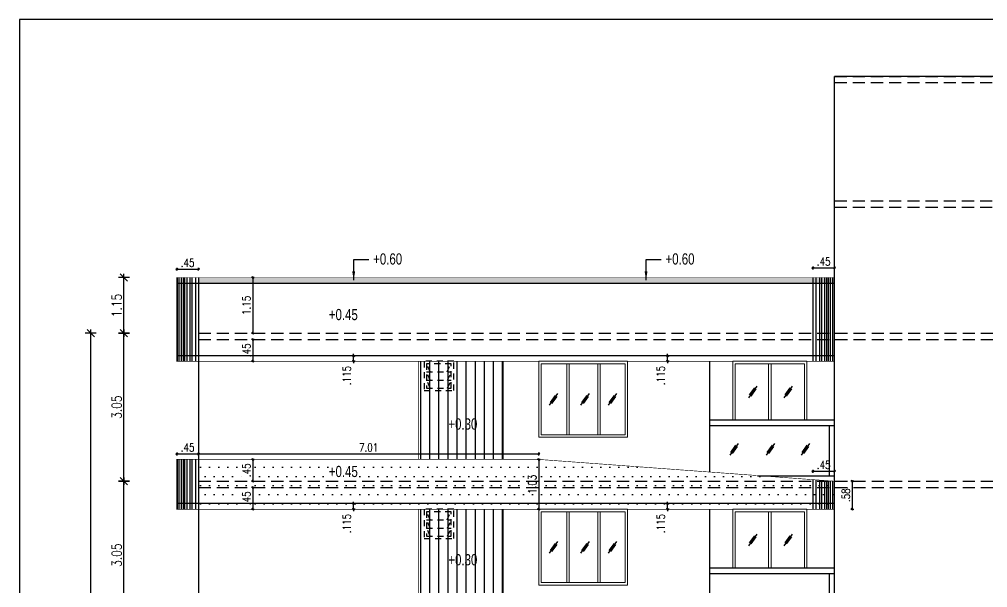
# Model space of a CAD drawing. Header units: inches. Extents: x 14331 to 14549, y 2557 to 2714.
# Drawn here: x 14498.24 to 14518.19, y 2685.34 to 2697.06 of the extents above; entities that cross this region are included whole.
import ezdxf
from ezdxf.enums import TextEntityAlignment as Align

# ---------------------------------------------------------------- set-up
doc = ezdxf.new("R2010")
doc.units = ezdxf.units.IN
doc.header["$LTSCALE"] = 0.25
doc.header["$MEASUREMENT"] = 0
doc.header["$PDMODE"] = 35
doc.linetypes.add('1', pattern=[0])
doc.linetypes.add('DASHEDX2', pattern=[1.5, 1, -0.5])
for name, color, linetype in [('dim-details', 7, 'Continuous'), ('ELE.PROJ.', 1, 'Continuous'), ('GLASS WINDOW', 251, '1'), ('hatch', 251, 'Continuous'), ('proj-internal', 1, 'DASHEDX2'), ('wall', 7, 'Continuous'), ('walls', 7, 'Continuous'), ('WORK TEX', 6, 'Continuous'), ('WORKING DIM', 7, 'Continuous')]:
    doc.layers.add(name, color=color, linetype=linetype)
doc.layers.add('WINDOW', color=106, linetype='Continuous', lineweight=13)
doc.styles.add('ARIAL', font='TIMES_0.TTF')
doc.styles.add('ARL', font='swisscl_0.ttf')
doc.styles.add('romans', font='romans.shx', dxfattribs={"width": 0.8})
doc.dimstyles.new('121', dxfattribs={"dimscale": 0.1, "dimtxt": 1.65, "dimasz": 0.2, "dimexe": 0.03125, "dimexo": 0.25, "dimgap": 0.5, "dimtad": 1, "dimzin": 4, "dimdsep": 46, "dimtxsty": 'romans', "dimblk1": 'MINITICK', "dimblk2": 'MINITICK', "dimsah": 1, "dimcen": 1, "dimse1": 1, "dimse2": 1, "dimclrd": 252, "dimclre": 256, "dimclrt": 7, "dimadec": 3, "dimazin": 0, "dimtfac": 0.8, "dimtix": 1, "dimtmove": 2, "dimatfit": 3, "dimfxl": 0, "dimtolj": 1, "dimtzin": 3, "dimarcsym": 0})
doc.dimstyles.new('DFSGSG', dxfattribs={"dimtxt": 0.23, "dimasz": 0.18, "dimexe": 0.18, "dimexo": 0.0625, "dimgap": 0.09, "dimtad": 1, "dimzin": 0, "dimdsep": 46, "dimtxsty": 'ARIAL', "dimcen": 0.09, "dimse1": 1, "dimse2": 1, "dimaunit": 1, "dimadec": 0, "dimazin": 0, "dimtfac": 1, "dimtix": 1, "dimtofl": 0, "dimtmove": 0, "dimatfit": 3, "dimfxl": 0, "dimtolj": 1, "dimtzin": 0, "dimarcsym": 0})
doc.dimstyles.new('minitick-100', dxfattribs={"dimscale": 0.1, "dimtxt": 2, "dimasz": 0.75, "dimexe": 0.03125, "dimexo": 0.25, "dimgap": 0.5, "dimtad": 1, "dimzin": 4, "dimdsep": 46, "dimtxsty": 'romans', "dimblk1": 'MINITICK', "dimblk2": 'MINITICK', "dimsah": 1, "dimcen": 1, "dimse1": 1, "dimse2": 1, "dimclrd": 252, "dimclre": 256, "dimclrt": 256, "dimadec": 3, "dimazin": 0, "dimtfac": 0.8, "dimtix": 1, "dimtmove": 2, "dimatfit": 3, "dimfxl": 0, "dimtolj": 1, "dimtzin": 3, "dimarcsym": 0})

# ---------------------------------------------------------------- blocks, each defined once
blk = doc.blocks.new('MINITICK')
at = {"color": 7}
for p, q in [((1, 1), (-1, -1)), ((-1, 0), (1, 0)), ((0, -1.5), (0, 1.5))]:
    blk.add_line(p, q, dxfattribs=at)
blk = doc.blocks.new('*D1943')
at = {"layer": 'Defpoints', "color": 0, "transparency": 16777216}
for p in [(14501.93, 2688.101), (14501.48, 2687.991), (14501.93, 2687.991)]:
    blk.add_point(p, dxfattribs=at)
at = {"layer": 'WORKING DIM', "color": 252, "lineweight": -2, "transparency": 16777216}
blk.add_line((14501.5, 2688.101), (14501.91, 2688.101), dxfattribs=at)
at = {"layer": 'WORKING DIM', "color": 252, "lineweight": -2, "transparency": 16777216, "xscale": 0.02, "yscale": 0.02, "zscale": 0.02, "rotation": 180}
blk.add_blockref('MINITICK', (14501.48, 2688.101), dxfattribs=at)
at = {"layer": 'WORKING DIM', "color": 252, "lineweight": -2, "transparency": 16777216, "xscale": 0.02, "yscale": 0.02, "zscale": 0.02}
blk.add_blockref('MINITICK', (14501.93, 2688.101), dxfattribs=at)
at = {"layer": 'WORKING DIM', "color": 7, "transparency": 16777216, "insert": (14501.705, 2688.233), "char_height": 0.165, "attachment_point": 5, "style": 'romans'}
blk.add_mtext('\\A1;.45', dxfattribs=at)
blk = doc.blocks.new('*D1949')
at = {"layer": 'Defpoints', "color": 0, "transparency": 16777216}
for p in [(14502.855, 2687.987), (14502.855, 2687.537), (14503.049, 2687.537)]:
    blk.add_point(p, dxfattribs=at)
at = {"layer": 'WORKING DIM', "color": 252, "lineweight": -2, "transparency": 16777216}
blk.add_line((14503.049, 2687.967), (14503.049, 2687.557), dxfattribs=at)
at = {"layer": 'WORKING DIM', "color": 252, "lineweight": -2, "transparency": 16777216, "xscale": 0.02, "yscale": 0.02, "zscale": 0.02}
for p, rotation in [((14503.049, 2687.987), 90), ((14503.049, 2687.537), 270)]:
    blk.add_blockref('MINITICK', p, dxfattribs=dict(at, rotation=rotation))
at = {"layer": 'WORKING DIM', "color": 7, "transparency": 16777216, "insert": (14502.917, 2687.762), "char_height": 0.165, "attachment_point": 5, "rotation": 90, "style": 'romans'}
blk.add_mtext('\\A1;.45', dxfattribs=at)
blk = doc.blocks.new('*D1950')
at = {"layer": 'Defpoints', "color": 0, "transparency": 16777216}
for p in [(14503.293, 2687.41), (14503.049, 2686.96), (14503.293, 2686.96)]:
    blk.add_point(p, dxfattribs=at)
at = {"layer": 'WORKING DIM', "color": 252, "lineweight": -2, "transparency": 16777216}
blk.add_line((14503.049, 2687.39), (14503.049, 2686.98), dxfattribs=at)
at = {"layer": 'WORKING DIM', "color": 252, "lineweight": -2, "transparency": 16777216, "xscale": 0.02, "yscale": 0.02, "zscale": 0.02}
for p, rotation in [((14503.049, 2687.41), 90), ((14503.049, 2686.96), 270)]:
    blk.add_blockref('MINITICK', p, dxfattribs=dict(at, rotation=rotation))
at = {"layer": 'WORKING DIM', "color": 7, "transparency": 16777216, "insert": (14502.917, 2687.185), "char_height": 0.165, "attachment_point": 5, "rotation": 90, "style": 'romans'}
blk.add_mtext('\\A1;.45', dxfattribs=at)
blk = doc.blocks.new('*D1944')
at = {"layer": 'Defpoints', "color": 0, "transparency": 16777216}
for p in [(14505.126, 2687.075), (14505.325, 2687.075), (14505.325, 2686.96)]:
    blk.add_point(p, dxfattribs=at)
at = {"layer": 'WORKING DIM', "color": 252, "lineweight": -2, "transparency": 16777216}
for p, q in [((14505.126, 2687.095), (14505.126, 2687.115)), ((14505.126, 2686.96), (14505.126, 2687.075)), ((14505.126, 2686.94), (14505.126, 2686.92))]:
    blk.add_line(p, q, dxfattribs=at)
at = {"layer": 'WORKING DIM', "color": 252, "lineweight": -2, "transparency": 16777216, "xscale": 0.02, "yscale": 0.02, "zscale": 0.02}
for p, rotation in [((14505.126, 2687.075), 270), ((14505.126, 2686.96), 90)]:
    blk.add_blockref('MINITICK', p, dxfattribs=dict(at, rotation=rotation))
at = {"layer": 'WORKING DIM', "color": 7, "transparency": 16777216, "insert": (14504.986, 2686.666), "char_height": 0.165, "attachment_point": 5, "rotation": 90, "style": 'romans'}
blk.add_mtext('\\A1;.115', dxfattribs=at)
blk = doc.blocks.new('*D1951')
at = {"layer": 'Defpoints', "color": 0, "transparency": 16777216}
for p in [(14508.943, 2687.987), (14508.943, 2686.96), (14508.943, 2686.96)]:
    blk.add_point(p, dxfattribs=at)
at = {"layer": 'WORKING DIM', "color": 252, "lineweight": -2, "transparency": 16777216}
blk.add_line((14508.943, 2687.967), (14508.943, 2686.98), dxfattribs=at)
at = {"layer": 'WORKING DIM', "color": 252, "lineweight": -2, "transparency": 16777216, "xscale": 0.02, "yscale": 0.02, "zscale": 0.02}
for p, rotation in [((14508.943, 2687.987), 90), ((14508.943, 2686.96), 270)]:
    blk.add_blockref('MINITICK', p, dxfattribs=dict(at, rotation=rotation))
at = {"layer": 'WORKING DIM', "color": 7, "transparency": 16777216, "insert": (14508.81, 2687.474), "char_height": 0.165, "attachment_point": 5, "rotation": 90, "style": 'romans'}
blk.add_mtext('\\A1;1.03', dxfattribs=at)
blk = doc.blocks.new('*D1952')
at = {"layer": 'Defpoints', "color": 0, "transparency": 16777216}
for p in [(14515.04, 2687.537), (14515.04, 2686.96), (14515.404, 2686.96)]:
    blk.add_point(p, dxfattribs=at)
at = {"layer": 'WORKING DIM', "color": 252, "lineweight": -2, "transparency": 16777216}
blk.add_line((14515.404, 2687.517), (14515.404, 2686.98), dxfattribs=at)
at = {"layer": 'WORKING DIM', "color": 252, "lineweight": -2, "transparency": 16777216, "xscale": 0.02, "yscale": 0.02, "zscale": 0.02}
for p, rotation in [((14515.404, 2687.537), 90), ((14515.404, 2686.96), 270)]:
    blk.add_blockref('MINITICK', p, dxfattribs=dict(at, rotation=rotation))
at = {"layer": 'WORKING DIM', "color": 7, "transparency": 16777216, "insert": (14515.272, 2687.249), "char_height": 0.165, "attachment_point": 5, "rotation": 90, "style": 'romans'}
blk.add_mtext('\\A1;.58', dxfattribs=at)
blk = doc.blocks.new('*D1953')
at = {"layer": 'Defpoints', "color": 0, "transparency": 16777216}
for p in [(14515.04, 2687.743), (14514.59, 2687.176), (14515.04, 2687.176)]:
    blk.add_point(p, dxfattribs=at)
at = {"layer": 'WORKING DIM', "color": 252, "lineweight": -2, "transparency": 16777216}
blk.add_line((14514.61, 2687.743), (14515.02, 2687.743), dxfattribs=at)
at = {"layer": 'WORKING DIM', "color": 252, "lineweight": -2, "transparency": 16777216, "xscale": 0.02, "yscale": 0.02, "zscale": 0.02, "rotation": 180}
blk.add_blockref('MINITICK', (14514.59, 2687.743), dxfattribs=at)
at = {"layer": 'WORKING DIM', "color": 252, "lineweight": -2, "transparency": 16777216, "xscale": 0.02, "yscale": 0.02, "zscale": 0.02}
blk.add_blockref('MINITICK', (14515.04, 2687.743), dxfattribs=at)
at = {"layer": 'WORKING DIM', "color": 7, "transparency": 16777216, "insert": (14514.815, 2687.875), "char_height": 0.165, "attachment_point": 5, "style": 'romans'}
blk.add_mtext('\\A1;.45', dxfattribs=at)
blk = doc.blocks.new('*D1958')
at = {"layer": 'Defpoints', "color": 0, "transparency": 16777216}
for p in [(14501.93, 2691.908), (14501.48, 2691.489), (14501.93, 2691.526)]:
    blk.add_point(p, dxfattribs=at)
at = {"layer": 'WORKING DIM', "color": 252, "lineweight": -2, "transparency": 16777216}
blk.add_line((14501.5, 2691.908), (14501.91, 2691.908), dxfattribs=at)
at = {"layer": 'WORKING DIM', "color": 252, "lineweight": -2, "transparency": 16777216, "xscale": 0.02, "yscale": 0.02, "zscale": 0.02, "rotation": 180}
blk.add_blockref('MINITICK', (14501.48, 2691.908), dxfattribs=at)
at = {"layer": 'WORKING DIM', "color": 252, "lineweight": -2, "transparency": 16777216, "xscale": 0.02, "yscale": 0.02, "zscale": 0.02}
blk.add_blockref('MINITICK', (14501.93, 2691.908), dxfattribs=at)
at = {"layer": 'WORKING DIM', "color": 7, "transparency": 16777216, "insert": (14501.705, 2692.04), "char_height": 0.165, "attachment_point": 5, "style": 'romans'}
blk.add_mtext('\\A1;.45', dxfattribs=at)
blk = doc.blocks.new('*D1963')
at = {"layer": 'Defpoints', "color": 0, "transparency": 16777216}
for p in [(14502.855, 2691.737), (14502.855, 2690.587), (14503.049, 2690.587)]:
    blk.add_point(p, dxfattribs=at)
at = {"layer": 'WORKING DIM', "color": 252, "lineweight": -2, "transparency": 16777216}
blk.add_line((14503.049, 2691.717), (14503.049, 2690.607), dxfattribs=at)
at = {"layer": 'WORKING DIM', "color": 252, "lineweight": -2, "transparency": 16777216, "xscale": 0.02, "yscale": 0.02, "zscale": 0.02}
for p, rotation in [((14503.049, 2691.737), 90), ((14503.049, 2690.587), 270)]:
    blk.add_blockref('MINITICK', p, dxfattribs=dict(at, rotation=rotation))
at = {"layer": 'WORKING DIM', "color": 7, "transparency": 16777216, "insert": (14502.917, 2691.162), "char_height": 0.165, "attachment_point": 5, "rotation": 90, "style": 'romans'}
blk.add_mtext('\\A1;1.15', dxfattribs=at)
blk = doc.blocks.new('*D1964')
at = {"layer": 'Defpoints', "color": 0, "transparency": 16777216}
for p in [(14503.293, 2690.46), (14503.049, 2690.01), (14503.293, 2690.01)]:
    blk.add_point(p, dxfattribs=at)
at = {"layer": 'WORKING DIM', "color": 252, "lineweight": -2, "transparency": 16777216}
blk.add_line((14503.049, 2690.44), (14503.049, 2690.03), dxfattribs=at)
at = {"layer": 'WORKING DIM', "color": 252, "lineweight": -2, "transparency": 16777216, "xscale": 0.02, "yscale": 0.02, "zscale": 0.02}
for p, rotation in [((14503.049, 2690.46), 90), ((14503.049, 2690.01), 270)]:
    blk.add_blockref('MINITICK', p, dxfattribs=dict(at, rotation=rotation))
at = {"layer": 'WORKING DIM', "color": 7, "transparency": 16777216, "insert": (14502.917, 2690.235), "char_height": 0.165, "attachment_point": 5, "rotation": 90, "style": 'romans'}
blk.add_mtext('\\A1;.45', dxfattribs=at)
blk = doc.blocks.new('*D1959')
at = {"layer": 'Defpoints', "color": 0, "transparency": 16777216}
for p in [(14505.126, 2690.125), (14505.325, 2690.125), (14505.325, 2690.01)]:
    blk.add_point(p, dxfattribs=at)
at = {"layer": 'WORKING DIM', "color": 252, "lineweight": -2, "transparency": 16777216}
for p, q in [((14505.126, 2690.145), (14505.126, 2690.165)), ((14505.126, 2690.01), (14505.126, 2690.125)), ((14505.126, 2689.99), (14505.126, 2689.97))]:
    blk.add_line(p, q, dxfattribs=at)
at = {"layer": 'WORKING DIM', "color": 252, "lineweight": -2, "transparency": 16777216, "xscale": 0.02, "yscale": 0.02, "zscale": 0.02}
for p, rotation in [((14505.126, 2690.125), 270), ((14505.126, 2690.01), 90)]:
    blk.add_blockref('MINITICK', p, dxfattribs=dict(at, rotation=rotation))
at = {"layer": 'WORKING DIM', "color": 7, "transparency": 16777216, "insert": (14504.986, 2689.716), "char_height": 0.165, "attachment_point": 5, "rotation": 90, "style": 'romans'}
blk.add_mtext('\\A1;.115', dxfattribs=at)
blk = doc.blocks.new('*D1965')
at = {"layer": 'Defpoints', "color": 0, "transparency": 16777216}
for p in [(14515.04, 2691.934), (14514.59, 2690.621), (14515.04, 2690.621)]:
    blk.add_point(p, dxfattribs=at)
at = {"layer": 'WORKING DIM', "color": 252, "lineweight": -2, "transparency": 16777216}
blk.add_line((14514.61, 2691.934), (14515.02, 2691.934), dxfattribs=at)
at = {"layer": 'WORKING DIM', "color": 252, "lineweight": -2, "transparency": 16777216, "xscale": 0.02, "yscale": 0.02, "zscale": 0.02, "rotation": 180}
blk.add_blockref('MINITICK', (14514.59, 2691.934), dxfattribs=at)
at = {"layer": 'WORKING DIM', "color": 252, "lineweight": -2, "transparency": 16777216, "xscale": 0.02, "yscale": 0.02, "zscale": 0.02}
blk.add_blockref('MINITICK', (14515.04, 2691.934), dxfattribs=at)
at = {"layer": 'WORKING DIM', "color": 7, "transparency": 16777216, "insert": (14514.815, 2692.066), "char_height": 0.165, "attachment_point": 5, "style": 'romans'}
blk.add_mtext('\\A1;.45', dxfattribs=at)
blk = doc.blocks.new('*D1979')
at = {"layer": 'Defpoints', "color": 0, "transparency": 16777216}
for p in [(14500.393, 2687.537), (14502.389, 2687.537), (14502.389, 2684.487)]:
    blk.add_point(p, dxfattribs=at)
at = {"layer": 'dim-details', "color": 252, "lineweight": -2, "transparency": 16777216}
blk.add_line((14500.393, 2684.562), (14500.393, 2687.462), dxfattribs=at)
at = {"layer": 'dim-details', "color": 252, "lineweight": -2, "transparency": 16777216, "xscale": 0.07500000000000001, "yscale": 0.07500000000000001, "zscale": 0.07500000000000001}
for p, rotation in [((14500.393, 2687.537), 90), ((14500.393, 2684.487), 270)]:
    blk.add_blockref('MINITICK', p, dxfattribs=dict(at, rotation=rotation))
at = {"layer": 'dim-details', "transparency": 16777216, "insert": (14500.243, 2686.012), "char_height": 0.2, "attachment_point": 5, "rotation": 90, "style": 'romans'}
blk.add_mtext('\\A1;3.05', dxfattribs=at)
blk = doc.blocks.new('*D1980')
at = {"layer": 'Defpoints', "color": 0, "transparency": 16777216}
for p in [(14500.393, 2690.587), (14502.389, 2690.587), (14502.389, 2687.537)]:
    blk.add_point(p, dxfattribs=at)
at = {"layer": 'dim-details', "color": 252, "lineweight": -2, "transparency": 16777216}
blk.add_line((14500.393, 2687.612), (14500.393, 2690.512), dxfattribs=at)
at = {"layer": 'dim-details', "color": 252, "lineweight": -2, "transparency": 16777216, "xscale": 0.07500000000000001, "yscale": 0.07500000000000001, "zscale": 0.07500000000000001}
for p, rotation in [((14500.393, 2690.587), 90), ((14500.393, 2687.537), 270)]:
    blk.add_blockref('MINITICK', p, dxfattribs=dict(at, rotation=rotation))
at = {"layer": 'dim-details', "transparency": 16777216, "insert": (14500.243, 2689.062), "char_height": 0.2, "attachment_point": 5, "rotation": 90, "style": 'romans'}
blk.add_mtext('\\A1;3.05', dxfattribs=at)
blk = doc.blocks.new('*D1981')
at = {"layer": 'Defpoints', "color": 0, "transparency": 16777216}
for p in [(14500.393, 2691.737), (14502.201, 2691.737), (14502.291, 2690.587)]:
    blk.add_point(p, dxfattribs=at)
at = {"layer": 'dim-details', "color": 252, "lineweight": -2, "transparency": 16777216}
blk.add_line((14500.393, 2690.662), (14500.393, 2691.662), dxfattribs=at)
at = {"layer": 'dim-details', "color": 252, "lineweight": -2, "transparency": 16777216, "xscale": 0.07500000000000001, "yscale": 0.07500000000000001, "zscale": 0.07500000000000001}
for p, rotation in [((14500.393, 2691.737), 90), ((14500.393, 2690.587), 270)]:
    blk.add_blockref('MINITICK', p, dxfattribs=dict(at, rotation=rotation))
at = {"layer": 'dim-details', "transparency": 16777216, "insert": (14500.243, 2691.162), "char_height": 0.2, "attachment_point": 5, "rotation": 90, "style": 'romans'}
blk.add_mtext('\\A1;1.15', dxfattribs=at)
blk = doc.blocks.new('*D1982')
at = {"layer": 'Defpoints', "color": 0, "transparency": 16777216}
for p in [(14499.708, 2690.587), (14502.979, 2690.587), (14501.43, 2650.61)]:
    blk.add_point(p, dxfattribs=at)
at = {"layer": 'dim-details', "color": 252, "lineweight": -2, "transparency": 16777216}
blk.add_line((14499.708, 2650.685), (14499.708, 2690.512), dxfattribs=at)
at = {"layer": 'dim-details', "color": 252, "lineweight": -2, "transparency": 16777216, "xscale": 0.07500000000000001, "yscale": 0.07500000000000001, "zscale": 0.07500000000000001}
for p, rotation in [((14499.708, 2690.587), 90), ((14499.708, 2650.61), 270)]:
    blk.add_blockref('MINITICK', p, dxfattribs=dict(at, rotation=rotation))
at = {"layer": 'dim-details', "transparency": 16777216, "insert": (14499.558, 2670.599), "char_height": 0.2, "attachment_point": 5, "rotation": 90, "style": 'romans'}
blk.add_mtext('\\A1;39.98', dxfattribs=at)
blk = doc.blocks.new('*D2006')
at = {"layer": 'Defpoints', "color": 0, "transparency": 16777216}
for p in [(14508.943, 2688.101), (14501.93, 2687.987), (14508.943, 2687.987)]:
    blk.add_point(p, dxfattribs=at)
at = {"layer": 'WORKING DIM', "color": 252, "lineweight": -2, "transparency": 16777216}
blk.add_line((14501.95, 2688.101), (14508.923, 2688.101), dxfattribs=at)
at = {"layer": 'WORKING DIM', "color": 252, "lineweight": -2, "transparency": 16777216, "xscale": 0.02, "yscale": 0.02, "zscale": 0.02, "rotation": 180}
blk.add_blockref('MINITICK', (14501.93, 2688.101), dxfattribs=at)
at = {"layer": 'WORKING DIM', "color": 252, "lineweight": -2, "transparency": 16777216, "xscale": 0.02, "yscale": 0.02, "zscale": 0.02}
blk.add_blockref('MINITICK', (14508.943, 2688.101), dxfattribs=at)
at = {"layer": 'WORKING DIM', "color": 7, "transparency": 16777216, "insert": (14505.436, 2688.233), "char_height": 0.165, "attachment_point": 5, "style": 'romans'}
blk.add_mtext('\\A1;7.01', dxfattribs=at)
blk = doc.blocks.new('*D2014')
at = {"layer": 'Defpoints', "color": 0, "transparency": 16777216}
for p in [(14511.597, 2687.075), (14511.797, 2687.075), (14511.797, 2686.96)]:
    blk.add_point(p, dxfattribs=at)
at = {"layer": 'WORKING DIM', "color": 252, "lineweight": -2, "transparency": 16777216}
for p, q in [((14511.597, 2687.095), (14511.597, 2687.115)), ((14511.597, 2686.96), (14511.597, 2687.075)), ((14511.597, 2686.94), (14511.597, 2686.92))]:
    blk.add_line(p, q, dxfattribs=at)
at = {"layer": 'WORKING DIM', "color": 252, "lineweight": -2, "transparency": 16777216, "xscale": 0.02, "yscale": 0.02, "zscale": 0.02}
for p, rotation in [((14511.597, 2687.075), 270), ((14511.597, 2686.96), 90)]:
    blk.add_blockref('MINITICK', p, dxfattribs=dict(at, rotation=rotation))
at = {"layer": 'WORKING DIM', "color": 7, "transparency": 16777216, "insert": (14511.457, 2686.666), "char_height": 0.165, "attachment_point": 5, "rotation": 90, "style": 'romans'}
blk.add_mtext('\\A1;.115', dxfattribs=at)
blk = doc.blocks.new('*D2019')
at = {"layer": 'Defpoints', "color": 0, "transparency": 16777216}
for p in [(14511.597, 2690.125), (14511.797, 2690.125), (14511.797, 2690.01)]:
    blk.add_point(p, dxfattribs=at)
at = {"layer": 'WORKING DIM', "color": 252, "lineweight": -2, "transparency": 16777216}
for p, q in [((14511.597, 2690.145), (14511.597, 2690.165)), ((14511.597, 2690.01), (14511.597, 2690.125)), ((14511.597, 2689.99), (14511.597, 2689.97))]:
    blk.add_line(p, q, dxfattribs=at)
at = {"layer": 'WORKING DIM', "color": 252, "lineweight": -2, "transparency": 16777216, "xscale": 0.02, "yscale": 0.02, "zscale": 0.02}
for p, rotation in [((14511.597, 2690.125), 270), ((14511.597, 2690.01), 90)]:
    blk.add_blockref('MINITICK', p, dxfattribs=dict(at, rotation=rotation))
at = {"layer": 'WORKING DIM', "color": 7, "transparency": 16777216, "insert": (14511.457, 2689.716), "char_height": 0.165, "attachment_point": 5, "rotation": 90, "style": 'romans'}
blk.add_mtext('\\A1;.115', dxfattribs=at)

msp = doc.modelspace()

# ---------------------------------------------------------------- hatches: boundary and pattern name
at = {"layer": 'hatch', "true_color": 0xc7b399}
h = msp.add_hatch(dxfattribs=at)
h.set_pattern_fill('DOTS', color=253, scale=0.5)
h.set_pattern_definition([(0, (-346.716878, 14.51311), (0.015625, 0.03125), [0, -0.03125])])
h.paths.add_polyline_path([(14515.04, 2691.737), (14501.93, 2691.737), (14501.93, 2691.622), (14515.04, 2691.622)])
at = {"layer": 'hatch'}
h = msp.add_hatch(dxfattribs=at)
h.set_pattern_fill('ANSI31', color=36, scale=1.5, angle=45)
h.set_pattern_definition([(90, (-332.42704, 50.82428), (-0.1875, 3e-17), [])])
h.paths.add_polyline_path([(14508.218, 2690.01), (14506.465, 2690.01), (14506.465, 2687.987), (14508.218, 2687.987)])
at = {"layer": 'hatch', "true_color": 0xc7b399}
h = msp.add_hatch(dxfattribs=at)
h.set_pattern_fill('DOTS', color=253, scale=3)
h.set_pattern_definition([(0, (-346.71688, 50.82431), (0.09375, 0.1875), [0, -0.1875])])
h.paths.add_polyline_path([(14515.04, 2687.537), (14508.943, 2687.987), (14501.93, 2687.987), (14501.93, 2686.96), (14515.04, 2686.96)])
at = {"layer": 'hatch'}
h = msp.add_hatch(dxfattribs=at)
h.set_pattern_fill('ANSI31', color=36, scale=1.5, angle=45)
h.set_pattern_definition([(90, (-332.42704, 47.77431), (-0.1875, 3e-17), [])])
h.paths.add_polyline_path([(14508.218, 2686.96), (14506.465, 2686.96), (14506.465, 2684.937), (14508.218, 2684.937)])

# ---------------------------------------------------------------- linework, layer by layer
at = {"layer": 'ELE.PROJ.', "color": 8}
for p, q in [((14501.492, 2691.737), (14501.492, 2690.01)), ((14501.521, 2691.737), (14501.521, 2690.01)), ((14501.57, 2691.737), (14501.57, 2690.01)), ((14501.611, 2691.737), (14501.611, 2690.01)), ((14501.644, 2691.737), (14501.644, 2690.01)), ((14501.69, 2691.737), (14501.69, 2690.01)), ((14501.751, 2691.737), (14501.751, 2690.01)), ((14501.791, 2691.737), (14501.791, 2690.01)), ((14501.869, 2691.737), (14501.869, 2690.01)), ((14514.59, 2691.737), (14514.59, 2690.01)), ((14514.65, 2691.737), (14514.65, 2690.01)), ((14514.729, 2691.737), (14514.729, 2690.01)), ((14514.768, 2691.737), (14514.768, 2690.01)), ((14514.829, 2691.737), (14514.829, 2690.01)), ((14514.876, 2691.737), (14514.876, 2690.01)), ((14514.909, 2691.737), (14514.909, 2690.01)), ((14514.95, 2691.737), (14514.95, 2690.01)), ((14514.999, 2691.737), (14514.999, 2690.01)), ((14515.028, 2691.737), (14515.028, 2690.01)), ((14501.492, 2687.991), (14501.492, 2686.96)), ((14501.521, 2687.991), (14501.521, 2686.96)), ((14501.57, 2687.991), (14501.57, 2686.96)), ((14501.611, 2687.991), (14501.611, 2686.96)), ((14501.644, 2687.991), (14501.644, 2686.96)), ((14501.69, 2687.991), (14501.69, 2686.96)), ((14501.751, 2687.991), (14501.751, 2686.96)), ((14501.791, 2687.991), (14501.791, 2686.96)), ((14501.869, 2687.991), (14501.869, 2686.96)), ((14514.59, 2687.57), (14514.59, 2686.96)), ((14514.65, 2687.566), (14514.65, 2686.96)), ((14514.729, 2687.56), (14514.729, 2686.96)), ((14514.768, 2687.557), (14514.768, 2686.96)), ((14514.829, 2687.553), (14514.829, 2686.96)), ((14514.876, 2687.549), (14514.876, 2686.96)), ((14514.909, 2687.547), (14514.909, 2686.96)), ((14514.95, 2687.544), (14514.95, 2686.96)), ((14514.999, 2687.54), (14514.999, 2686.96)), ((14515.028, 2687.538), (14515.028, 2686.96))]:
    msp.add_line(p, q, dxfattribs=at)
at = {"layer": 'ELE.PROJ.'}
for p, q in [((14501.48, 2691.622), (14515.04, 2691.622)), ((14515.04, 2690.125), (14501.48, 2690.125)), ((14515.04, 2687.075), (14501.48, 2687.075))]:
    msp.add_line(p, q, dxfattribs=at)
at = {"layer": 'ELE.PROJ.', "const_width": 0.012}
for points in [[(14515.04, 2690.01), (14515.04, 2691.737), (14508.943, 2691.737), (14501.48, 2691.737), (14501.48, 2690.01), (14515.04, 2690.01)], [(14515.04, 2686.96), (14515.04, 2687.537), (14508.943, 2687.987), (14501.48, 2687.987), (14501.48, 2686.96), (14515.04, 2686.96)]]:
    msp.add_lwpolyline(points, dxfattribs=at)
at = {"layer": 'ELE.PROJ.', "color": 36, "const_width": 0.012}
for points in [[(14506.465, 2690.01), (14508.218, 2690.01), (14508.218, 2687.987), (14506.465, 2687.987)], [(14506.465, 2686.96), (14508.218, 2686.96), (14508.218, 2684.937), (14506.465, 2684.937)]]:
    msp.add_lwpolyline(points, close=True, dxfattribs=at)
at = {"layer": 'GLASS WINDOW', "color": 4, "ltscale": 200}
for p, q in [((14513.436, 2689.499), (14513.263, 2689.258)), ((14514.167, 2689.499), (14513.994, 2689.258)), ((14509.331, 2689.343), (14509.158, 2689.102)), ((14509.281, 2689.307), (14509.176, 2689.161)), ((14509.313, 2689.284), (14509.208, 2689.138)), ((14509.98, 2689.343), (14509.806, 2689.102)), ((14509.93, 2689.307), (14509.825, 2689.161)), ((14509.962, 2689.284), (14509.857, 2689.138)), ((14510.545, 2689.343), (14510.371, 2689.102)), ((14510.494, 2689.307), (14510.389, 2689.161)), ((14510.526, 2689.284), (14510.421, 2689.138)), ((14513.386, 2689.463), (14513.281, 2689.317)), ((14513.418, 2689.44), (14513.313, 2689.294)), ((14514.117, 2689.463), (14514.012, 2689.317)), ((14514.149, 2689.44), (14514.044, 2689.294)), ((14513.052, 2688.314), (14512.878, 2688.072)), ((14513.802, 2688.314), (14513.628, 2688.072)), ((14514.522, 2688.314), (14514.348, 2688.072)), ((14513.001, 2688.278), (14512.896, 2688.132)), ((14513.034, 2688.255), (14512.929, 2688.109)), ((14513.751, 2688.278), (14513.646, 2688.132)), ((14513.784, 2688.255), (14513.679, 2688.109)), ((14514.471, 2688.278), (14514.366, 2688.132)), ((14514.504, 2688.255), (14514.399, 2688.109)), ((14509.331, 2686.293), (14509.158, 2686.052)), ((14509.98, 2686.293), (14509.806, 2686.052)), ((14510.545, 2686.293), (14510.371, 2686.052)), ((14513.436, 2686.449), (14513.263, 2686.208)), ((14513.386, 2686.413), (14513.281, 2686.267)), ((14513.418, 2686.39), (14513.313, 2686.244)), ((14514.167, 2686.449), (14513.994, 2686.208)), ((14514.117, 2686.413), (14514.012, 2686.267)), ((14514.149, 2686.39), (14514.044, 2686.244)), ((14509.281, 2686.257), (14509.176, 2686.111)), ((14509.313, 2686.234), (14509.208, 2686.088)), ((14509.93, 2686.257), (14509.825, 2686.111)), ((14509.962, 2686.234), (14509.857, 2686.088)), ((14510.494, 2686.257), (14510.389, 2686.111)), ((14510.526, 2686.234), (14510.421, 2686.088))]:
    msp.add_line(p, q, dxfattribs=at)
at = {"layer": 'proj-internal'}
msp.add_line((14515.04, 2695.881), (14519.041, 2695.881), dxfattribs=at)
at = {"layer": 'proj-internal', "color": 251}
for p, q in [((14515.04, 2695.754), (14519.041, 2695.754)), ((14515.04, 2693.314), (14519.041, 2693.314)), ((14515.04, 2693.187), (14519.041, 2693.187)), ((14501.93, 2690.587), (14533.371, 2690.587)), ((14501.93, 2690.46), (14533.371, 2690.46)), ((14501.93, 2687.537), (14533.371, 2687.537)), ((14501.93, 2687.41), (14533.371, 2687.41))]:
    msp.add_line(p, q, dxfattribs=at)
at = {"layer": 'proj-internal', "color": 251, "ltscale": 0.5}
for p, q in [((14506.707, 2689.79), (14506.629, 2689.96)), ((14507.052, 2689.79), (14507.129, 2689.96)), ((14506.629, 2689.79), (14507.139, 2689.79)), ((14506.707, 2689.62), (14506.629, 2689.79)), ((14507.062, 2689.62), (14507.139, 2689.79)), ((14506.629, 2689.62), (14507.139, 2689.62)), ((14506.707, 2689.457), (14506.629, 2689.62)), ((14507.062, 2689.457), (14507.139, 2689.62)), ((14506.707, 2686.74), (14506.629, 2686.91)), ((14507.052, 2686.74), (14507.129, 2686.91)), ((14506.629, 2686.74), (14507.139, 2686.74)), ((14506.707, 2686.57), (14506.629, 2686.74)), ((14507.062, 2686.57), (14507.139, 2686.74)), ((14506.629, 2686.57), (14507.139, 2686.57)), ((14506.707, 2686.407), (14506.629, 2686.57)), ((14507.062, 2686.407), (14507.139, 2686.57))]:
    msp.add_line(p, q, dxfattribs=at)
for points in [[(14506.579, 2689.407), (14507.189, 2689.407), (14507.189, 2690.01), (14506.579, 2690.01)], [(14506.629, 2689.457), (14507.139, 2689.457), (14507.139, 2689.96), (14506.629, 2689.96)], [(14506.579, 2686.357), (14507.189, 2686.357), (14507.189, 2686.96), (14506.579, 2686.96)], [(14506.629, 2686.407), (14507.139, 2686.407), (14507.139, 2686.91), (14506.629, 2686.91)]]:
    msp.add_lwpolyline(points, close=True, dxfattribs=at)
at = {"layer": 'wall'}
for p, q in [((14515.04, 2650.61), (14515.04, 2695.881)), ((14519.041, 2695.881), (14515.04, 2695.881)), ((14501.93, 2691.737), (14501.93, 2650.61)), ((14512.472, 2687.736), (14512.472, 2690.01)), ((14512.472, 2688.802), (14515.04, 2688.802)), ((14512.472, 2688.687), (14515.04, 2688.687)), ((14514.925, 2688.687), (14514.925, 2687.652)), ((14513.452, 2687.652), (14515.04, 2687.652)), ((14512.472, 2684.686), (14512.472, 2686.96)), ((14512.472, 2685.752), (14515.04, 2685.752)), ((14512.472, 2685.637), (14515.04, 2685.637)), ((14514.925, 2685.637), (14514.925, 2684.602))]:
    msp.add_line(p, q, dxfattribs=at)
msp.add_lwpolyline([(14536.405, 2697.058), (14498.237, 2697.058), (14498.237, 2643.083), (14536.405, 2643.083)], close=True, dxfattribs=at)
at = {"layer": 'WINDOW'}
for p, q in [((14509.52, 2689.96), (14509.52, 2688.497)), ((14509.57, 2689.96), (14509.57, 2688.497)), ((14510.159, 2689.96), (14510.159, 2688.497)), ((14510.209, 2689.96), (14510.209, 2688.497)), ((14513.681, 2689.96), (14513.681, 2688.802)), ((14513.731, 2689.96), (14513.731, 2688.802)), ((14509.52, 2686.91), (14509.52, 2685.447)), ((14509.57, 2686.91), (14509.57, 2685.447)), ((14510.159, 2686.91), (14510.159, 2685.447)), ((14510.209, 2686.91), (14510.209, 2685.447)), ((14513.681, 2686.91), (14513.681, 2685.752)), ((14513.731, 2686.91), (14513.731, 2685.752))]:
    msp.add_line(p, q, dxfattribs=at)
for points in [[(14508.943, 2688.447), (14510.771, 2688.447), (14510.771, 2690.01), (14508.943, 2690.01)], [(14508.993, 2688.497), (14510.721, 2688.497), (14510.721, 2689.96), (14508.993, 2689.96)], [(14508.943, 2685.397), (14510.771, 2685.397), (14510.771, 2686.96), (14508.943, 2686.96)], [(14508.993, 2685.447), (14510.721, 2685.447), (14510.721, 2686.91), (14508.993, 2686.91)]]:
    msp.add_lwpolyline(points, close=True, dxfattribs=at)
for points in [[(14514.468, 2688.802), (14514.468, 2690.01), (14512.944, 2690.01), (14512.944, 2688.802)], [(14514.418, 2688.802), (14514.418, 2689.96), (14512.994, 2689.96), (14512.994, 2688.802)], [(14514.468, 2685.752), (14514.468, 2686.96), (14512.944, 2686.96), (14512.944, 2685.752)], [(14514.418, 2685.752), (14514.418, 2686.91), (14512.994, 2686.91), (14512.994, 2685.752)]]:
    msp.add_lwpolyline(points, dxfattribs=at)

# ---------------------------------------------------------------- texts
at = {"layer": 'WORK TEX', "color": 7, "style": 'ARL'}
for s, p in [('+0.60', (14505.828, 2692.119)), ('+0.60', (14511.854, 2692.119)), ('+0.45 ', (14504.947, 2690.973)), ('+0.30', (14507.378, 2688.717)), ('+0.45 ', (14504.947, 2687.739)), ('+0.30', (14507.378, 2685.919))]:
    msp.add_text(s, height=0.23, dxfattribs=at).set_placement(p, align=Align.MIDDLE_CENTER)

# ---------------------------------------------------------------- dimensions: what is measured, and where the dimension line sits
at = {"layer": 'dim-details'}
for base, p1, p2, picture, middle in [((14500.393, 2691.737), (14502.291, 2690.587), (14502.201, 2691.737), '*D1981', (14500.243, 2691.162)), ((14499.708, 2690.587), (14501.43, 2650.61), (14502.979, 2690.587), '*D1982', (14499.558, 2670.599)), ((14500.393, 2690.587), (14502.389, 2687.537), (14502.389, 2690.587), '*D1980', (14500.243, 2689.062)), ((14500.393, 2687.537), (14502.389, 2684.487), (14502.389, 2687.537), '*D1979', (14500.243, 2686.012))]:
    dim = msp.add_linear_dim(base=base, p1=p1, p2=p2, angle=90, dimstyle='minitick-100', dxfattribs=at)
    dim.commit()
    dim.dimension.update_dxf_attribs({"geometry": picture, "text_midpoint": middle})
at = {"layer": 'WORKING DIM'}
for base, p1, p2, picture, middle in [((14501.93, 2691.908), (14501.48, 2691.489), (14501.93, 2691.526), '*D1958', (14501.705, 2692.04)), ((14515.04, 2691.934), (14514.59, 2690.621), (14515.04, 2690.621), '*D1965', (14514.815, 2692.066)), ((14501.93, 2688.101), (14501.48, 2687.991), (14501.93, 2687.991), '*D1943', (14501.705, 2688.233)), ((14508.943, 2688.101), (14501.93, 2687.987), (14508.943, 2687.987), '*D2006', (14505.436, 2688.233)), ((14515.04, 2687.743), (14514.59, 2687.176), (14515.04, 2687.176), '*D1953', (14514.815, 2687.875))]:
    dim = msp.add_linear_dim(base=base, p1=p1, p2=p2, dimstyle='121', override={"dimfxl": 0.18, "dimfxlon": 1}, dxfattribs=at)
    dim.commit()
    dim.dimension.update_dxf_attribs({"geometry": picture, "text_midpoint": middle})
for base, p1, p2, picture, middle in [((14503.049, 2690.587), (14502.855, 2691.737), (14502.855, 2690.587), '*D1963', (14502.917, 2691.162)), ((14503.049, 2690.01), (14503.293, 2690.46), (14503.293, 2690.01), '*D1964', (14502.917, 2690.235)), ((14503.049, 2687.537), (14502.855, 2687.987), (14502.855, 2687.537), '*D1949', (14502.917, 2687.762)), ((14508.943, 2686.96), (14508.943, 2687.987), (14508.943, 2686.96), '*D1951', (14508.81, 2687.474)), ((14515.404, 2686.96), (14515.04, 2687.537), (14515.04, 2686.96), '*D1952', (14515.272, 2687.249)), ((14503.049, 2686.96), (14503.293, 2687.41), (14503.293, 2686.96), '*D1950', (14502.917, 2687.185))]:
    dim = msp.add_linear_dim(base=base, p1=p1, p2=p2, angle=90, dimstyle='121', override={"dimfxl": 0.18, "dimfxlon": 1}, dxfattribs=at)
    dim.commit()
    dim.dimension.update_dxf_attribs({"geometry": picture, "text_midpoint": middle})
for base, p1, p2, picture, middle in [((14505.126, 2690.125), (14505.325, 2690.01), (14505.325, 2690.125), '*D1959', (14504.986, 2689.716)), ((14511.597, 2690.125), (14511.797, 2690.01), (14511.797, 2690.125), '*D2019', (14511.457, 2689.716)), ((14505.126, 2687.075), (14505.325, 2686.96), (14505.325, 2687.075), '*D1944', (14504.986, 2686.666)), ((14511.597, 2687.075), (14511.797, 2686.96), (14511.797, 2687.075), '*D2014', (14511.457, 2686.666))]:
    dim = msp.add_linear_dim(base=base, p1=p1, p2=p2, angle=90, text='.115', dimstyle='121', override={"dimfxl": 0.18, "dimfxlon": 1}, dxfattribs=at)
    dim.commit()
    dim.dimension.update_dxf_attribs({"geometry": picture, "text_midpoint": middle, "dimtype": 160})

# ---------------------------------------------------------------- leaders
at = {"layer": 'walls'}
for points in [[(14505.128, 2691.681), (14505.128, 2692.106), (14505.437, 2692.106)], [(14511.154, 2691.681), (14511.154, 2692.106), (14511.463, 2692.106)]]:
    msp.add_leader(points, dimstyle='DFSGSG', override={"dimgap": 0.09, "dimtad": 0, "dimarcsym": 1}, dxfattribs=at)

doc.saveas('drawing.dxf')
